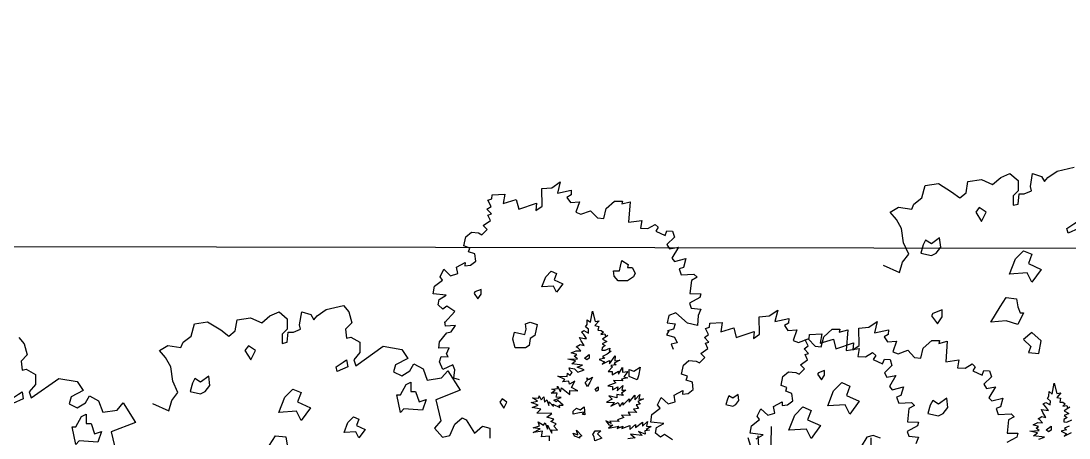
# Model space of a CAD drawing. Header units: inches. Extents: x -11 to 128, y 7 to 56.
# Drawn here: x 48.76 to 50.354, y 23.813 to 24.448 of the extents above; entities that cross this region are included whole.
import ezdxf

# ---------------------------------------------------------------- set-up
doc = ezdxf.new("R2010")
doc.units = ezdxf.units.IN
doc.header["$MEASUREMENT"] = 0
doc.layers.add('CAY', color=94, linetype='Continuous')
picture_1 = doc.add_image_def('image1.jpg', size_in_pixel=(1680, 1093))

# ---------------------------------------------------------------- blocks, each defined once
blk = doc.blocks.new('A$C76451831')
at = {"layer": 'CAY'}
for p, q in [((1288.9, 1909.2), (1320.1, 1922.7)), ((1320.1, 1922.7), (1347.8, 1898.6)), ((1389.7, 1877.9), (1396.8, 1922.7)), ((1396.8, 1922.7), (1427.4, 1912.7)), ((1448.6, 1909.2), (1479.9, 1929.8)), ((1479.9, 1929.8), (1538.3, 1944)), ((1033, 1881.5), (1077.8, 1888.5)), ((1077.8, 1888.5), (1122.6, 1860.8)), ((1171.5, 1857.3), (1178, 1895)), ((1178, 1895), (1223.4, 1902.1)), ((1223.4, 1902.1), (1261.1, 1885)), ((1261.1, 1885), (1288.9, 1909.2)), ((1347.8, 1898.6), (1347.8, 1863.8)), ((1427.4, 1912.7), (1438, 1895)), ((1438, 1895), (1448.6, 1909.2)), ((1022.3, 1839.6), (1033, 1881.5)), ((1122.6, 1860.8), (1150.3, 1839.6)), ((1150.3, 1839.6), (1171.5, 1857.3)), ((1347.8, 1863.8), (1330.7, 1846.6)), ((1347.8, 1818.9), (1351.4, 1853.7)), ((1351.4, 1853.7), (1369, 1853.7)), ((1369, 1853.7), (1393.2, 1863.8)), ((1393.2, 1863.8), (1389.7, 1877.9)), ((987.6, 1801.8), (994.6, 1818.9)), ((994.6, 1818.9), (1022.3, 1839.6)), ((1330.7, 1846.6), (1330.7, 1815.4)), ((1330.7, 1815.4), (1347.8, 1818.9)), ((915, 1791.2), (942.7, 1808.3)), ((935.7, 1767), (915, 1791.2)), ((942.7, 1808.3), (987.6, 1801.8)), ((3764, 1772.8), (3822.4, 1787)), ((3822.4, 1787), (3840.1, 1765.7)), ((953.4, 1735.8), (935.7, 1767)), ((3462.1, 1738), (3507.5, 1745.1)), ((3507.5, 1745.1), (3545.3, 1728)), ((3545.3, 1728), (3573, 1752.2)), ((3573, 1752.2), (3604.2, 1765.7)), ((3604.2, 1765.7), (3631.9, 1741.6)), ((3631.9, 1741.6), (3631.9, 1706.7)), ((3673.8, 1720.9), (3680.9, 1765.7)), ((3680.9, 1765.7), (3711.5, 1755.7)), ((3711.5, 1755.7), (3722.2, 1738)), ((3722.2, 1738), (3732.8, 1752.2)), ((3732.8, 1752.2), (3764, 1772.8)), ((3840.1, 1765.7), (3850.7, 1728)), ((4659.2, 1730), (4666, 1767.4)), ((4666, 1767.4), (4675.2, 1732.1)), ((959.8, 1687.4), (953.4, 1735.8)), ((3306.5, 1682.6), (3317.1, 1724.4)), ((3317.1, 1724.4), (3361.9, 1731.5)), ((3361.9, 1731.5), (3406.7, 1703.8)), ((3455.6, 1700.3), (3462.1, 1738)), ((3631.9, 1706.7), (3614.8, 1689.6)), ((3653.2, 1696.7), (3677.3, 1706.7)), ((3677.3, 1706.7), (3673.8, 1720.9)), ((3850.7, 1728), (3829.5, 1706.7)), ((3829.5, 1706.7), (3833, 1676.1)), ((4642.8, 1714.7), (4648.1, 1722.6)), ((4653, 1706.2), (4642.8, 1714.7)), ((4648.1, 1722.6), (4648.6, 1738.5)), ((4648.6, 1738.5), (4659.2, 1730)), ((4652.5, 1693), (4653, 1706.2)), ((4688.4, 1734.4), (4674.7, 1719)), ((4674.7, 1719), (4687.7, 1715.8)), ((4675.2, 1732.1), (4688.4, 1734.4)), ((4687.7, 1715.8), (4685, 1702.8)), ((977.5, 1649), (959.8, 1687.4)), ((2722.6, 1678.3), (2740.3, 1657)), ((3278.8, 1661.9), (3306.5, 1682.6)), ((3406.7, 1703.8), (3434.4, 1682.6)), ((3434.4, 1682.6), (3455.6, 1700.3)), ((3614.8, 1689.6), (3614.8, 1658.4)), ((3631.9, 1661.9), (3635.5, 1696.7)), ((3635.5, 1696.7), (3653.2, 1696.7)), ((3833, 1676.1), (3847.2, 1679)), ((3847.2, 1679), (3878.4, 1661.9)), ((4627.6, 1667.1), (4622.5, 1678.2)), ((4622.5, 1678.2), (4638.7, 1674.9)), ((4628.6, 1696.6), (4636.9, 1701.7)), ((4636.5, 1688.1), (4628.6, 1696.6)), ((4646.4, 1674.6), (4636.5, 1688.1)), ((4636.9, 1701.7), (4652.5, 1693)), ((4638.7, 1674.9), (4646.4, 1674.6)), ((4685, 1702.8), (4695.4, 1702.4)), ((4703.4, 1696.7), (4694.9, 1688.8)), ((4694.9, 1688.8), (4708.2, 1691.1)), ((4695.4, 1702.4), (4703.4, 1696.7)), ((4718.8, 1685.3), (4699.8, 1672.8)), ((4699.8, 1672.8), (4715.4, 1664.1)), ((4708.2, 1691.1), (4710.6, 1682.8)), ((4710.6, 1682.8), (4718.8, 1685.3)), ((956.3, 1621.3), (977.5, 1649)), ((2740.3, 1657), (2750.9, 1619.3)), ((3199.2, 1634.2), (3226.9, 1651.3)), ((3219.8, 1610), (3199.2, 1634.2)), ((3226.9, 1651.3), (3271.7, 1644.8)), ((3271.7, 1644.8), (3278.8, 1661.9)), ((3614.8, 1658.4), (3631.9, 1661.9)), ((3864.3, 1582.3), (3957.4, 1648.4)), ((3878.4, 1661.9), (3878.4, 1627.1)), ((3957.4, 1648.4), (4019.9, 1637.7)), ((4019.9, 1637.7), (4040.5, 1607.1)), ((4611, 1646.4), (4624.4, 1654.1)), ((4616.3, 1643.5), (4611, 1646.4)), ((4626.4, 1632.7), (4616.3, 1643.5)), ((4624.4, 1654.1), (4637.9, 1650.9)), ((4637.9, 1650.9), (4627.6, 1667.1)), ((4698.8, 1643.4), (4698.5, 1635.7)), ((4698.5, 1635.7), (4708.9, 1635.3)), ((4709.5, 1651.1), (4698.8, 1643.4)), ((4715.4, 1664.1), (4699.3, 1656.9)), ((4699.3, 1656.9), (4709.5, 1651.1)), ((4708.9, 1635.3), (4725.5, 1642.4)), ((4725.5, 1642.4), (4722.4, 1632.1)), ((890.9, 1611.3), (946.3, 1586.5)), ((946.3, 1586.5), (956.3, 1621.3)), ((2750.9, 1619.3), (2729.7, 1598.1)), ((3237.5, 1578.7), (3219.8, 1610)), ((3878.4, 1627.1), (3857.2, 1602.9)), ((3857.2, 1602.9), (3864.3, 1582.3)), ((4040.5, 1607.1), (3999.3, 1585.8)), ((4582.8, 1604.8), (4615, 1606.4)), ((4609.3, 1598.9), (4582.8, 1604.8)), ((4594.4, 1625.7), (4610.5, 1633.3)), ((4612.8, 1620.1), (4594.4, 1625.7)), ((4595.8, 1588.5), (4609.3, 1598.9)), ((4604.5, 1614.9), (4612.8, 1620.1)), ((4615, 1606.4), (4604.5, 1614.9)), ((4610.5, 1633.3), (4626.4, 1632.7)), ((4708, 1608.6), (4689.3, 1603.8)), ((4689.3, 1603.8), (4707.5, 1595.4)), ((4699.6, 1587.6), (4724, 1599.9)), ((4716.6, 1621.4), (4700.5, 1614.3)), ((4700.5, 1614.3), (4708, 1608.6)), ((4730.1, 1631.8), (4716.6, 1621.4)), ((4722.4, 1632.1), (4730.1, 1631.8)), ((4723.6, 1589.4), (4743.1, 1615.5)), ((4724, 1599.9), (4723.6, 1589.4)), ((4758.5, 1601.4), (4739.6, 1591.6)), ((4743.1, 1615.5), (4742.6, 1599.2)), ((4742.6, 1599.2), (4758.5, 1601.4)), ((2729.7, 1598.1), (2733.2, 1567.4)), ((2733.2, 1567.4), (2747.4, 1570.3)), ((2747.4, 1570.3), (2778.6, 1553.2)), ((3244, 1530.4), (3237.5, 1578.7)), ((3999.3, 1585.8), (3992.2, 1561.6)), ((4019.9, 1548.1), (4047.6, 1565.2)), ((4047.6, 1565.2), (4061.2, 1589.4)), ((4061.2, 1589.4), (4092.4, 1572.3)), ((4092.4, 1572.3), (4106.6, 1533.9)), ((4154.9, 1541), (4175.6, 1565.2)), ((4175.6, 1565.2), (4217.4, 1499.1)), ((4587.2, 1575.6), (4605.7, 1572.3)), ((4589.7, 1567.4), (4587.2, 1575.6)), ((4597.1, 1559), (4589.7, 1567.4)), ((4632.8, 1584.5), (4595.8, 1588.5)), ((4605.7, 1572.3), (4616.2, 1561)), ((4614, 1577.4), (4632.8, 1584.5)), ((4637.7, 1568.4), (4614, 1577.4)), ((4616.2, 1561), (4637.7, 1568.4)), ((4707.5, 1595.4), (4699.6, 1587.6)), ((4733.7, 1578.2), (4720, 1562.8)), ((4720, 1562.8), (4733.1, 1562.4)), ((4747.1, 1585.9), (4728.4, 1583.8)), ((4728.4, 1583.8), (4733.7, 1578.2)), ((4732.8, 1552), (4754.5, 1564.3)), ((4739.6, 1591.6), (4747.1, 1585.9)), ((4754.1, 1553.5), (4768.1, 1577)), ((4754.5, 1564.3), (4754.1, 1553.5)), ((4768.1, 1577), (4767.5, 1561.2)), ((4767.5, 1561.2), (4786.6, 1563.2)), ((4786.6, 1563.2), (4772.4, 1545.1)), ((2764.5, 1473.6), (2857.6, 1539.7)), ((2778.6, 1553.2), (2778.6, 1518.4)), ((2857.6, 1539.7), (2920.1, 1529)), ((2920.1, 1529), (2940.8, 1498.4)), ((3261.7, 1492), (3244, 1530.4)), ((3992.2, 1561.6), (4019.9, 1548.1)), ((4106.6, 1533.9), (4154.9, 1541)), ((4572.7, 1536.2), (4549.1, 1547.5)), ((4549.1, 1547.5), (4580.8, 1546.4)), ((4564.3, 1528.4), (4572.7, 1536.2)), ((4585.6, 1530.3), (4564.3, 1528.4)), ((4580.8, 1546.4), (4581.1, 1557.2)), ((4581.1, 1557.2), (4589, 1548.8)), ((4588, 1519.4), (4585.6, 1530.3)), ((4606.9, 1529.6), (4588, 1519.4)), ((4589, 1548.8), (4597.1, 1559)), ((4595.3, 1508.7), (4606.9, 1529.6)), ((4733.1, 1562.4), (4732.8, 1552)), ((4769.2, 1531.6), (4737.5, 1532.7)), ((4737.5, 1532.7), (4745, 1524.8)), ((4785.9, 1541.9), (4764.4, 1537.2)), ((4764.4, 1537.2), (4769.2, 1531.6)), ((4772.4, 1545.1), (4785.9, 1541.9)), ((2778.6, 1518.4), (2757.4, 1494.2)), ((2757.4, 1494.2), (2764.5, 1473.6)), ((2940.8, 1498.4), (2899.5, 1477.1)), ((3240.4, 1464.3), (3261.7, 1492)), ((4217.4, 1499.1), (4134.9, 1467.3)), ((4525.8, 1489.8), (4539.3, 1499.8)), ((4528.9, 1502.9), (4547.6, 1504.9)), ((4539.3, 1499.8), (4528.9, 1502.9)), ((4547.6, 1504.9), (4547.9, 1513.1)), ((4547.9, 1513.1), (4557.6, 1494.1)), ((4557.6, 1494.1), (4560.8, 1507.2)), ((4560.8, 1507.2), (4589.5, 1484.9)), ((4589.5, 1484.9), (4589.9, 1498)), ((4589.9, 1498), (4616.2, 1497.1)), ((4616.2, 1497.1), (4595.3, 1508.7)), ((4745, 1524.8), (4718.3, 1514.8)), ((4718.3, 1514.8), (4734.1, 1511.6)), ((4734.1, 1511.6), (4733.7, 1501.1)), ((4733.7, 1501.1), (4752.6, 1510.9)), ((4749.5, 1497.9), (4768.7, 1515.8)), ((4752.6, 1510.9), (4749.5, 1497.9)), ((4779, 1499.6), (4765, 1489.2)), ((4768.7, 1515.8), (4765.4, 1500)), ((4765.4, 1500), (4779, 1499.6)), ((2899.5, 1477.1), (2892.4, 1452.9)), ((2920.1, 1439.4), (2947.9, 1456.5)), ((2947.9, 1456.5), (2961.4, 1480.7)), ((2961.4, 1480.7), (2992.7, 1463.6)), ((2992.7, 1463.6), (3006.8, 1425.2)), ((3055.2, 1432.3), (3075.8, 1456.5)), ((3075.8, 1456.5), (3117.7, 1390.4)), ((3230.4, 1429.5), (3240.4, 1464.3)), ((4134.9, 1467.3), (4152, 1395.3)), ((4458, 1457.3), (4479.5, 1462)), ((4481.7, 1448.7), (4458, 1457.3)), ((4463.6, 1473.4), (4484.8, 1472.7)), ((4479.5, 1462), (4463.6, 1473.4)), ((4484.8, 1472.7), (4485.1, 1480.4)), ((4485.1, 1480.4), (4492.8, 1466.9)), ((4492.8, 1466.9), (4501.3, 1477.1)), ((4501.3, 1477.1), (4503.4, 1458.4)), ((4503.4, 1458.4), (4511.4, 1466.3)), ((4511.4, 1466.3), (4518.8, 1447.4)), ((4518.8, 1447.4), (4519.3, 1460.6)), ((4519.3, 1460.6), (4534.6, 1444.2)), ((4547, 1489.1), (4525.8, 1489.8)), ((4535.3, 1465.5), (4559.7, 1475)), ((4543.3, 1459.7), (4535.3, 1465.5)), ((4548.9, 1465), (4543.3, 1459.7)), ((4543.8, 1475.6), (4547, 1489.1)), ((4559.7, 1475), (4543.8, 1475.6)), ((4566.9, 1448.5), (4548.9, 1465)), ((4732.6, 1469), (4713.7, 1459.2)), ((4713.7, 1459.2), (4740.4, 1458.3)), ((4722.1, 1480.2), (4732.6, 1469)), ((4748.6, 1473.9), (4722.1, 1480.2)), ((4740.4, 1458.3), (4729, 1445.5)), ((4729, 1445.5), (4753.5, 1457.8)), ((4749, 1484.7), (4748.6, 1473.9)), ((4770.2, 1481.3), (4749, 1484.7)), ((4753.5, 1457.8), (4758.5, 1444.5)), ((4758.5, 1444.5), (4769.3, 1457.3)), ((4765, 1489.2), (4770.2, 1481.3)), ((4769, 1449.1), (4791.1, 1469.7)), ((4769.3, 1457.3), (4769, 1449.1)), ((4790.7, 1459.3), (4810.1, 1482.6)), ((4791.1, 1469.7), (4790.7, 1459.3)), ((4809.5, 1466.3), (4826.5, 1484.8)), ((4810.1, 1482.6), (4809.5, 1466.3)), ((4839.1, 1470.7), (4820.2, 1461)), ((4820.2, 1461), (4827.6, 1452.5)), ((4826.5, 1484.8), (4823.2, 1468.6)), ((4823.2, 1468.6), (4839.1, 1470.7)), ((2892.4, 1452.9), (2920.1, 1439.4)), ((3006.8, 1425.2), (3055.2, 1432.3)), ((3175, 1454.3), (3230.4, 1429.5)), ((4462.4, 1441.3), (4481.7, 1448.7)), ((4491.7, 1434.8), (4462.4, 1441.3)), ((4478.1, 1422.1), (4491.7, 1434.8)), ((4528.3, 1420.4), (4478.1, 1422.1)), ((4534.6, 1444.2), (4532.2, 1452.4)), ((4532.2, 1452.4), (4555.8, 1440.7)), ((4555.8, 1440.7), (4553.3, 1449)), ((4553.3, 1449), (4566.9, 1448.5)), ((4786.8, 1424.5), (4794.5, 1413.8)), ((4816.2, 1423.5), (4786.8, 1424.5)), ((4822.1, 1436.9), (4805.7, 1434.7)), ((4805.7, 1434.7), (4816.2, 1423.5)), ((4827.6, 1452.5), (4814.4, 1450.3)), ((4814.4, 1450.3), (4822.1, 1436.9)), ((3117.7, 1390.4), (3035.1, 1358.6)), ((4152, 1395.3), (4130.8, 1371.1)), ((4200.3, 1384.7), (4224.5, 1405.3)), ((4224.5, 1405.3), (4238.7, 1398.8)), ((4238.7, 1398.8), (4266.4, 1353.4)), ((4487, 1379.2), (4482, 1392.5)), ((4482, 1392.5), (4500.7, 1381.4)), ((4500.7, 1381.4), (4505.9, 1389.4)), ((4505.9, 1389.4), (4513.4, 1367.9)), ((4512, 1407.8), (4528.3, 1420.4)), ((4535.8, 1401.5), (4512, 1407.8)), ((4525.1, 1393.7), (4535.8, 1401.5)), ((4543.4, 1385.4), (4525.1, 1393.7)), ((4535, 1377.5), (4543.4, 1385.4)), ((4711.4, 1395.4), (4721.4, 1381.9)), ((4729.7, 1386.6), (4711.4, 1395.4)), ((4724.6, 1394.9), (4729.7, 1386.6)), ((4756.7, 1393.8), (4724.6, 1394.9)), ((4773, 1406.4), (4751.5, 1399.4)), ((4751.5, 1399.4), (4756.7, 1393.8)), ((4794.5, 1413.8), (4765.1, 1414.8)), ((4765.1, 1414.8), (4773, 1406.4)), ((4811.7, 1373.3), (4836.3, 1391)), ((4835.9, 1377.9), (4852.3, 1393.2)), ((4836.3, 1391), (4835.9, 1377.9)), ((4852.3, 1393.2), (4849, 1377.4)), ((3035.1, 1358.6), (3052.2, 1286.6)), ((4130.8, 1371.1), (4158.5, 1339.9)), ((4183.2, 1346.3), (4200.3, 1384.7)), ((4266.4, 1353.4), (4294.1, 1377.6)), ((4294.1, 1377.6), (4318.3, 1371.1)), ((4318.3, 1371.1), (4318.3, 1336.3)), ((4464.9, 1355.9), (4489.4, 1368.7)), ((4497.2, 1360.3), (4464.9, 1355.9)), ((4465.5, 1371.8), (4487, 1379.2)), ((4489.4, 1368.7), (4465.5, 1371.8)), ((4493.9, 1341.8), (4497.2, 1360.3)), ((4513.4, 1367.9), (4513.8, 1381)), ((4513.8, 1381), (4528.7, 1353.7)), ((4528.7, 1353.7), (4529.1, 1364.6)), ((4529.1, 1364.6), (4547.7, 1363.9)), ((4547.7, 1363.9), (4535, 1377.5)), ((4735, 1381.4), (4721, 1371)), ((4721, 1371), (4756.1, 1378)), ((4721.4, 1381.9), (4735, 1381.4)), ((4756.1, 1378), (4750.4, 1370)), ((4750.4, 1370), (4769.3, 1377.5)), ((4766.3, 1369.4), (4793.3, 1379.4)), ((4769.3, 1377.5), (4766.3, 1369.4)), ((4792.9, 1365.8), (4812.1, 1383.7)), ((4793.3, 1379.4), (4792.9, 1365.8)), ((4834.8, 1345.7), (4795, 1349.9)), ((4795, 1349.9), (4810.5, 1338.4)), ((4812.1, 1383.7), (4811.7, 1373.3)), ((4822.1, 1359.3), (4834.8, 1345.7)), ((4845.4, 1350.8), (4822.1, 1359.3)), ((4859.4, 1363.5), (4843.5, 1361.3)), ((4843.5, 1361.3), (4845.4, 1350.8)), ((4865.3, 1376.9), (4848.6, 1366.6)), ((4848.6, 1366.6), (4859.4, 1363.5)), ((4849, 1377.4), (4865.3, 1376.9)), ((4158.5, 1339.9), (4183.2, 1346.3)), ((4520.7, 1343.6), (4493.9, 1341.8)), ((4520.1, 1327.3), (4520.7, 1343.6)), ((4810.5, 1338.4), (4786.3, 1334.3))]:
    blk.add_line(p, q, dxfattribs=at)
for points in [[(4216, 1534.3), (4196, 1540.6), (4200.2, 1569.1), (4192.8, 1586), (4159, 1570.1), (4147.4, 1595.5), (4153.8, 1613.4), (4177, 1612.3), (4171.7, 1622.9), (4181.2, 1642.9), (4145.3, 1641.9), (4147.4, 1663), (4172.8, 1693.5), (4187.5, 1697.8), (4202.3, 1718.9), (4168.5, 1716.7), (4165.4, 1731.5), (4164.3, 1728.3), (4200.2, 1766.3), (4172.8, 1784.2), (4159, 1774.7), (4143.2, 1788.5), (4146.4, 1807.4), (4170.6, 1821.2), (4126.4, 1826.4), (4130.6, 1851.7), (4158, 1872.8), (4149.6, 1884.4), (4162.2, 1909.7), (4185.4, 1887.6), (4209.7, 1895), (4205.5, 1917.1), (4235, 1933), (4233.9, 1921.4), (4252.9, 1923.5), (4270.8, 1937.2), (4267.7, 1961.4), (4246.6, 1968.8), (4250.8, 1981.5), (4230.8, 1988.9), (4237.1, 2019.4), (4256.1, 2035.3), (4280.3, 2033.1), (4291.9, 2026.8), (4309.9, 2044.7), (4296.2, 2058.5), (4320.4, 2075.3), (4312, 2093.3), (4323.6, 2097.5), (4308.8, 2113.3), (4322.5, 2122.8), (4312, 2143.9), (4325.7, 2148.1), (4326.7, 2161.8), (4368.9, 2163.9), (4363.7, 2132.3), (4408, 2146), (4416.4, 2113.3), (4476.5, 2133.3), (4474.4, 2109.1), (4495.5, 2123.9), (4494.4, 2182.9), (4528.2, 2186.1), (4556.7, 2206.1), (4547.2, 2167.1), (4594.6, 2177.6), (4593.6, 2161.8), (4579.9, 2153.4), (4591.5, 2136.5), (4622.1, 2138.6), (4609.4, 2102.8), (4627.3, 2096.4), (4660, 2108), (4683.2, 2083.8), (4704.3, 2081.7), (4712.8, 2115.4), (4741.2, 2140.7), (4767.6, 2140.7), (4765.5, 2131.2), (4794, 2138.6), (4788.7, 2069), (4833, 2075.3), (4828.8, 2049), (4854.1, 2047.9), (4878.3, 2061.6), (4888.9, 2052.1), (4880.5, 2038.4), (4912.1, 2023.7), (4918.4, 2039.5), (4937.4, 2038.4), (4943.7, 2018.4), (4918.4, 1993.1), (4926.9, 1978.3), (4957.4, 1984.6), (4935.3, 1946.7), (4944.8, 1936.1), (4982.8, 1945.6), (4974.3, 1916.1), (4959.6, 1910.8), (4966.9, 1890.8), (5010.2, 1892.9), (5020.7, 1882.3), (5001.7, 1871.8), (4996.5, 1827.5), (5033.4, 1826.4), (5030.2, 1813.8), (4995.4, 1794.8), (5000.7, 1777.9), (5033.4, 1774.7), (5024.9, 1752.6), (5021.8, 1718.9), (4988, 1727.3), (4949, 1762.1), (4924.8, 1752.6), (4919.5, 1728.3), (4946.9, 1724.1), (4940.6, 1706.2), (4920.5, 1700.9), (4924.8, 1700.9), (4917.4, 1687.2), (4944.8, 1679.8), (4953.2, 1659.8), (4933.2, 1655.6), (4939.5, 1638.7)], [(4937.4, 1331.5), (4910, 1349.5), (4896.3, 1340), (4880.4, 1353.7), (4883.6, 1372.7), (4907.9, 1386.4), (4863.6, 1391.6), (4867.8, 1417), (4895.2, 1438.1), (4886.8, 1449.7), (4899.4, 1475), (4922.6, 1452.8), (4946.9, 1460.2), (4942.7, 1482.3), (4972.2, 1498.2), (4971.1, 1486.6), (4990.1, 1488.7), (5008, 1502.4), (5004.9, 1526.6), (4983.8, 1534), (4988, 1546.7), (4968, 1554.1), (4974.3, 1584.7), (4993.3, 1600.5), (5017.5, 1598.4), (5029.1, 1592), (5047.1, 1610), (5033.4, 1623.7), (5057.6, 1640.6), (5049.2, 1658.5), (5060.8, 1662.7), (5046, 1678.5), (5059.7, 1688), (5049.2, 1709.1), (5062.9, 1713.3), (5063.9, 1727), (5106.1, 1729.1), (5100.9, 1697.5), (5145.2, 1711.2), (5153.6, 1678.5), (5213.7, 1698.6), (5211.6, 1674.3), (5232.7, 1689.1), (5231.6, 1748.1), (5265.4, 1751.3), (5293.9, 1771.3), (5284.4, 1732.3), (5331.8, 1742.9), (5330.8, 1727), (5317.1, 1718.6), (5328.7, 1701.7), (5359.3, 1703.8), (5346.6, 1668), (5364.5, 1661.6), (5397.2, 1673.2), (5420.4, 1649), (5441.5, 1646.9), (5450, 1680.6), (5478.4, 1705.9), (5504.8, 1705.9), (5502.7, 1696.5), (5531.2, 1703.8), (5525.9, 1634.2), (5570.2, 1640.6), (5566, 1614.2), (5591.3, 1613.1), (5615.5, 1626.8), (5626.1, 1617.3), (5617.7, 1603.6), (5649.3, 1588.9), (5655.6, 1604.7), (5674.6, 1603.6), (5680.9, 1583.6), (5655.6, 1558.3), (5664.1, 1543.5), (5694.7, 1549.8), (5672.5, 1511.9), (5682, 1501.3), (5720, 1510.8), (5711.5, 1481.3), (5696.8, 1476), (5704.1, 1456), (5747.4, 1458.1), (5757.9, 1447.5), (5738.9, 1437), (5733.7, 1392.7), (5770.6, 1391.6), (5767.4, 1379), (5732.6, 1360), (5737.9, 1343.1), (5770.6, 1340), (5762.2, 1317.8)], [(4680, 1494.9), (4675.3, 1503.2), (4686, 1511), (4685.6, 1500.1), (4680, 1494.9)], [(460.4, 1022.4), (484.6, 1036.1), (440.3, 1041.4), (444.5, 1066.7), (472, 1087.8), (463.5, 1099.4), (476.2, 1124.7), (499.4, 1102.6), (523.6, 1110), (519.4, 1132.1), (549, 1147.9), (547.9, 1136.3), (566.9, 1138.4), (584.8, 1152.1), (581.7, 1176.4), (560.6, 1183.8), (564.8, 1196.4), (544.7, 1203.8), (551.1, 1234.4), (570.1, 1250.2), (594.3, 1248.1), (605.9, 1241.8), (623.8, 1259.7), (610.1, 1273.4), (634.4, 1290.3), (625.9, 1308.2), (637.6, 1312.5), (622.8, 1328.3), (636.5, 1337.8), (625.9, 1358.9), (639.7, 1363.1), (640.7, 1376.8), (682.9, 1378.9), (677.6, 1347.3), (721.9, 1361), (730.4, 1328.3), (790.5, 1348.3), (788.4, 1324.1), (809.5, 1338.8), (808.4, 1397.9), (842.2, 1401.1), (870.6, 1421.1), (861.1, 1382.1), (908.6, 1392.6), (907.6, 1376.8), (893.8, 1368.4), (905.4, 1351.5), (936, 1353.6), (923.4, 1317.7), (941.3, 1311.4), (974, 1323), (997.2, 1298.7), (1018.3, 1296.6), (1026.7, 1330.4), (1055.2, 1355.7), (1081.6, 1355.7), (1079.5, 1346.2), (1107.9, 1353.6), (1102.7, 1284), (1147, 1290.3), (1142.7, 1263.9), (1168.1, 1262.9), (1192.3, 1276.6), (1202.9, 1267.1), (1194.4, 1253.4), (1226.1, 1238.6), (1232.4, 1254.5), (1251.4, 1253.4), (1257.7, 1233.4), (1232.4, 1208), (1240.8, 1193.3), (1271.4, 1199.6), (1249.3, 1161.6), (1258.8, 1151.1), (1296.7, 1160.6), (1288.3, 1131.1), (1273.5, 1125.8), (1280.9, 1105.7), (1324.2, 1107.9), (1334.7, 1097.3), (1315.7, 1086.8), (1310.4, 1042.5), (1347.4, 1041.4), (1344.2, 1028.7), (1309.4, 1009.8)], [(5271.7, 1376.9), (5269.6, 1256.6), (5264.3, 1187)], [(5192.6, 1338.9), (5231.6, 1214.5)], [(5226.4, 1345.2), (5228.5, 1307.3), (5214.8, 1274.6)], [(1418.5, 1021.8), (1437.3, 1028.9), (1400.3, 1032.9), (1413.8, 1043.3), (1387.3, 1049.2), (1419.5, 1050.8), (1409, 1059.4), (1417.3, 1064.5), (1398.9, 1070.1), (1415, 1077.7), (1430.9, 1077.2), (1420.8, 1088), (1415.5, 1090.9), (1428.9, 1098.6), (1442.4, 1095.4), (1432.1, 1111.6), (1427, 1122.6), (1443.2, 1119.4), (1450.9, 1119.1), (1441, 1132.6), (1433.1, 1141), (1441.4, 1146.2), (1457, 1137.5), (1457.5, 1150.6), (1447.3, 1159.1), (1452.6, 1167.1), (1453.1, 1182.9), (1463.7, 1174.4), (1470.5, 1211.8), (1479.7, 1176.6), (1492.9, 1178.8), (1479.2, 1163.4), (1492.2, 1160.3), (1489.5, 1147.2), (1499.9, 1146.8), (1507.9, 1141.1), (1499.4, 1133.3), (1512.7, 1135.5), (1515.1, 1127.3), (1523.3, 1129.7), (1504.3, 1117.2), (1519.9, 1108.5), (1503.8, 1101.4), (1514, 1095.6), (1503.3, 1087.8), (1503, 1080.1), (1513.4, 1079.7), (1530, 1086.9)], [(1521.1, 1065.9), (1505, 1058.7), (1512.5, 1053), (1493.8, 1048.2), (1512, 1039.9), (1504.1, 1032), (1528.5, 1044.3)], [(881.2, 1024.5), (856.9, 1034), (835.8, 1028.7), (815.8, 997.1)], [(848.5, 1026.6), (846.4, 906.4), (841.1, 836.8)]]:
    blk.add_lwpolyline(points, dxfattribs=at)
for points in [[(4784.5, 1915.2), (4800.4, 1915.2), (4810.9, 1896.7), (4805.6, 1883.5), (4784.5, 1870.3), (4752.8, 1870.3), (4739.6, 1886.1), (4737, 1904.6), (4758.1, 1904.6), (4760.8, 1920.5), (4766, 1939), (4787.2, 1925.7)], [(4507.9, 1884.3), (4526.4, 1902.8), (4544.9, 1894.9), (4536.9, 1873.7), (4566, 1860.5), (4544.9, 1831.5), (4534.3, 1852.6), (4494.7, 1850)], [(4267.5, 1833.2), (4264.9, 1827.9), (4278.1, 1809.4), (4288.7, 1825.2), (4288.7, 1841.1)], [(1240.2, 1791.1), (1216.4, 1806.9), (1204.5, 1791.1), (1224.3, 1759.4)], [(1537.1, 1751.5), (1548.9, 1759.4), (1552.9, 1735.6), (1517.3, 1719.8), (1513.3, 1735.6)], [(4396.9, 1672), (4402.2, 1695.8), (4436.5, 1687.9), (4441.8, 1706.3), (4439.1, 1724.8), (4455, 1730.1), (4478.7, 1722.2), (4470.8, 1685.2), (4455, 1674.7), (4452.3, 1650.9), (4439.1, 1643), (4404.8, 1643)], [(1085.8, 1672.3), (1081.8, 1704), (1054.1, 1684.2), (1034.3, 1696), (1026.4, 1680.2), (1018.5, 1652.5), (1054.1, 1644.6), (1069.9, 1652.5)], [(1339.1, 1632.7), (1366.8, 1660.4), (1394.5, 1648.5), (1382.7, 1616.8), (1426.2, 1597), (1394.5, 1553.5), (1378.7, 1585.2), (1319.3, 1581.2)], [(3524.3, 1634.1), (3500.5, 1649.9), (3488.6, 1634.1), (3508.4, 1602.4)], [(3821.2, 1594.5), (3833.1, 1602.4), (3837, 1578.6), (3801.4, 1562.8), (3797.4, 1578.6)], [(4639.1, 1608.3), (4655.4, 1620.8), (4655, 1607.7), (4646.6, 1602.6)], [(4791, 1545.5), (4791, 1569.3), (4806.8, 1564), (4827.9, 1577.2), (4822.7, 1548.1), (4817.4, 1534.9)], [(5431.9, 1558.7), (5429.3, 1553.4), (5442.5, 1535), (5453, 1550.8), (5453, 1566.7)], [(3369.9, 1515.3), (3365.9, 1547), (3338.2, 1527.2), (3318.4, 1539), (3310.5, 1523.2), (3302.6, 1495.5), (3338.2, 1487.6), (3354, 1495.5)], [(4641.2, 1525.7), (4649.6, 1533.5), (4647.2, 1541.3), (4652.4, 1535.7), (4665.8, 1543.4), (4657.5, 1525.1), (4648.9, 1512.3)], [(1287.7, 1470.3), (1307.5, 1502), (1343.1, 1498), (1347, 1470.3), (1355, 1450.5), (1366.8, 1450.5), (1347, 1410.9), (1307.5, 1422.8), (1256, 1418.8)], [(2721.4, 1485.8), (2733.3, 1493.7), (2737.3, 1469.9), (2701.6, 1454.1), (2697.7, 1469.9)], [(3623.3, 1475.7), (3651, 1503.4), (3678.7, 1491.5), (3666.8, 1459.8), (3710.3, 1440), (3678.7, 1396.5), (3662.8, 1428.1), (3603.5, 1424.2)], [(4035, 1519.2), (4050.8, 1527.2), (4050.8, 1495.5), (4066.6, 1495.5), (4078.5, 1459.8), (4102.3, 1467.8), (4090.4, 1432.1), (4027.1, 1436.1), (4015.2, 1424.2), (4003.3, 1483.6), (4015.2, 1483.6)], [(1058.5, 1448.2), (1054.5, 1440.3), (1074.3, 1412.6), (1090.2, 1436.3), (1090.2, 1460.1)], [(4376, 1459.3), (4360.2, 1469.9), (4352.3, 1459.3), (4365.5, 1438.2)], [(5162.8, 1464.3), (5160.2, 1485.4), (5141.7, 1472.2), (5128.5, 1480.1), (5123.3, 1469.6), (5118, 1451.1), (5141.7, 1445.8), (5152.3, 1451.1)], [(4640.1, 1416.5), (4632.4, 1416.7), (4637.7, 1424.7), (4621.8, 1422.5), (4600.3, 1417.9), (4600.7, 1428.7), (4611.9, 1438.8), (4624.8, 1432.9), (4638.3, 1443.3)], [(5351.5, 1415.3), (5379.2, 1443), (5406.9, 1431.1), (5395, 1399.4), (5438.6, 1379.6), (5406.9, 1336.1), (5391, 1367.8), (5331.7, 1363.8)], [(2935.2, 1410.5), (2951, 1418.5), (2951, 1386.8), (2966.9, 1386.8), (2978.8, 1351.1), (3002.5, 1359.1), (2990.6, 1323.4), (2927.3, 1327.4), (2915.4, 1315.5), (2903.5, 1374.9), (2915.4, 1374.9)], [(3837.8, 1390.3), (3856.3, 1408.8), (3874.8, 1400.9), (3866.9, 1379.8), (3895.9, 1366.6), (3874.8, 1337.5), (3864.2, 1358.6), (3824.6, 1356)], [(1418.3, 1311.9), (1426.2, 1355.4), (1394.5, 1383.2), (1366.8, 1359.4), (1390.6, 1335.6), (1382.7, 1315.8)], [(4624.2, 1337.2), (4605.8, 1343.3), (4600.8, 1353.9), (4616.4, 1347.9), (4611.6, 1364.4), (4629.9, 1344.7), (4621.6, 1340)], [(4672.4, 1341), (4667.2, 1348.9), (4675.4, 1362.2), (4694.4, 1361.5), (4683.1, 1351), (4698.5, 1337.4), (4674.2, 1327.3)], [(3571.8, 1313.3), (3591.6, 1345), (3627.2, 1341), (3631.2, 1313.3), (3639.1, 1293.5), (3651, 1293.5), (3631.2, 1253.9), (3591.6, 1265.8), (3540.1, 1261.8)], [(722.8, 1185.8), (750.5, 1213.5), (778.2, 1201.7), (766.3, 1170), (809.9, 1150.2), (778.2, 1106.6), (762.4, 1138.3), (703, 1134.3)], [(1109.9, 1128.8), (1106, 1160.5), (1078.3, 1140.7), (1058.5, 1152.6), (1050.5, 1136.7), (1042.6, 1109), (1078.3, 1101.1), (1094.1, 1109)], [(1443.6, 1052.7), (1459.9, 1065.3), (1459.5, 1052.2), (1451.1, 1047)]]:
    blk.add_lwpolyline(points, close=True, dxfattribs=at)

msp = doc.modelspace()

# ---------------------------------------------------------------- linework, layer by layer
msp.add_line((37.5272, 24.1198), (61.4586, 24.0875))

# ---------------------------------------------------------------- block references
at = {"layer": 'CAY', "xscale": 0.0004489089019145984, "yscale": 0.0004489089019145984, "zscale": 0.0004489089019145984}
for p in [(49.6715, 23.3529), (47.5344, 23.2129)]:
    msp.add_blockref('A$C76451831', p, dxfattribs=at)

# ---------------------------------------------------------------- pictures from other files: only their frames are drawn
image = msp.add_image(picture_1, insert=(12.4966, 7.3772), size_in_units=(74.4025, 48.4059))
image.dxf.flags = 6

doc.saveas('drawing.dxf')
